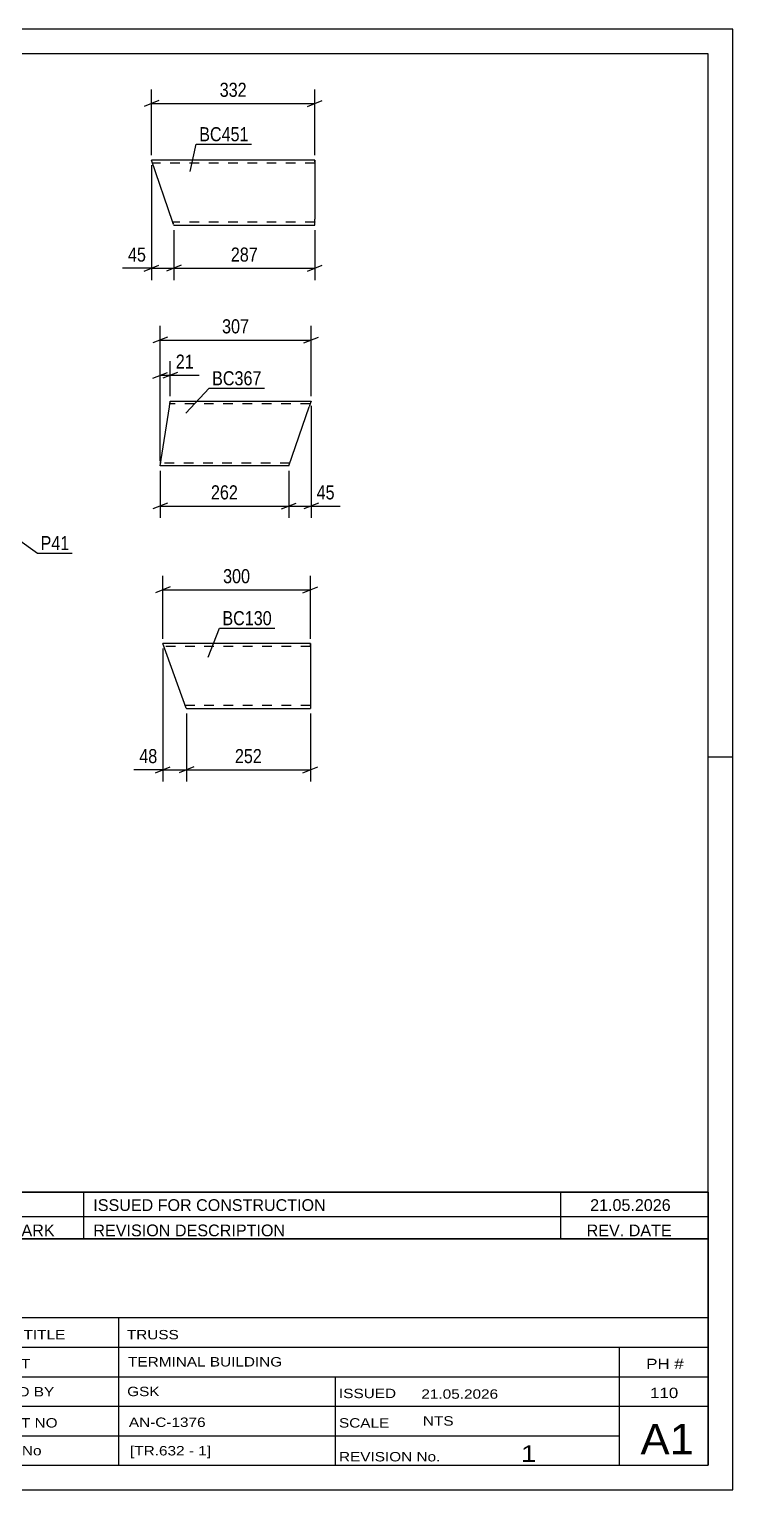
# Model space of a CAD drawing. Header units: millimetres. Extents: x 0 to 420, y 0 to 297.
# Drawn here: x 277 to 420, y 0 to 297 of the extents above; entities that cross this region are included whole.
import ezdxf

# ---------------------------------------------------------------- set-up
doc = ezdxf.new("R2010")
doc.units = ezdxf.units.MM
doc.linetypes.add('DXK_LINE_DOT2', pattern=[3.9198, 1.9599, -1.9599])
doc.styles.add('Arial Narrow', font='ARIALN.TTF', dxfattribs={"height": 0.2})

# ---------------------------------------------------------------- blocks, each defined once
blk = doc.blocks.new('Unknown-122570159-1134')
at = {"color": 5, "linetype": 'Continuous'}
for p, q in [((420, 297), (0, 297)), ((420, 0), (420, 297)), ((415, 292), (5, 292)), ((415, 5), (415, 292)), ((420, 149), (415, 149)), ((5, 5), (415, 5)), ((0, 0), (420, 0))]:
    blk.add_line(p, q, dxfattribs=at)
blk = doc.blocks.new('Part-122570159-12483 - 12482')
at = {"color": 2, "linetype": 'Continuous'}
for p, q in [((308.89, 158.95), (304.12, 172.06)), ((334.12, 172.06), (304.12, 172.06)), ((334.12, 172.06), (334.12, 171.97)), ((334.12, 171.97), (334.12, 158.86)), ((308.92, 158.86), (308.89, 158.95)), ((308.92, 158.86), (334.12, 158.86))]:
    blk.add_line(p, q, dxfattribs=at)
at = {"color": 7, "linetype": 'DXK_LINE_DOT2'}
for p, q in [((334.12, 171.46), (304.34, 171.46)), ((334.12, 171.71), (334.12, 172.06)), ((334.12, 159.46), (308.7, 159.46))]:
    blk.add_line(p, q, dxfattribs=at)
blk = doc.blocks.new('Part-122570159-12491 - 12490')
at = {"color": 2, "linetype": 'Continuous'}
for p, q in [((303.57, 208.19), (305.45, 220.19)), ((305.45, 220.19), (305.64, 221.39)), ((305.64, 221.39), (334.26, 221.39)), ((329.74, 208.19), (333.85, 220.19)), ((334.14, 221.04), (333.85, 220.19)), ((334.23, 221.3), (334.14, 221.04)), ((334.26, 221.39), (334.23, 221.3)), ((329.74, 208.19), (303.57, 208.19))]:
    blk.add_line(p, q, dxfattribs=at)
at = {"color": 7, "linetype": 'DXK_LINE_DOT2'}
for p, q in [((334.06, 220.79), (305.54, 220.79)), ((305.62, 221.3), (305.58, 221.04)), ((305.64, 221.39), (305.62, 221.3)), ((334.26, 221.39), (334.14, 221.04)), ((303.67, 208.84), (303.66, 208.79)), ((303.66, 208.79), (303.67, 208.84)), ((329.94, 208.79), (303.66, 208.79)), ((303.68, 208.93), (303.67, 208.84)), ((303.67, 208.84), (303.68, 208.93))]:
    blk.add_line(p, q, dxfattribs=at)
blk = doc.blocks.new('Part-122570159-12499 - 12498')
at = {"color": 2, "linetype": 'Continuous'}
for p, q in [((335.04, 270.37), (301.82, 270.37)), ((306.1, 257.91), (301.82, 270.37)), ((335.04, 270.37), (335.04, 270.28)), ((335.04, 270.28), (335.04, 270.02)), ((335.04, 270.02), (335.04, 269.17)), ((335.04, 269.17), (335.04, 258.37)), ((306.32, 257.26), (306.1, 257.91)), ((306.32, 257.26), (306.35, 257.17)), ((306.35, 257.17), (335.04, 257.17)), ((335.04, 257.17), (335.04, 258.37))]:
    blk.add_line(p, q, dxfattribs=at)
at = {"color": 7, "linetype": 'DXK_LINE_DOT2'}
for p, q in [((335.04, 270.02), (335.04, 270.37)), ((335.04, 269.77), (302.03, 269.77)), ((335.04, 269.63), (335.04, 269.17)), ((306.1, 257.91), (306.23, 257.52)), ((335.04, 257.77), (306.14, 257.77)), ((335.04, 257.77), (335.04, 258.37)), ((335.04, 257.82), (335.04, 257.77)), ((335.04, 257.17), (335.04, 257.26))]:
    blk.add_line(p, q, dxfattribs=at)
blk = doc.blocks.new('StraightDimension-122570159-12723 - 12482')
at = {"color": 7, "linetype": 'Continuous'}
for p, q in [((304.12, 171.06), (304.12, 144.01)), ((308.92, 157.86), (308.92, 144.01)), ((302.62, 145.81), (305.62, 147.01)), ((304.12, 146.41), (308.92, 146.41)), ((310.42, 147.01), (307.42, 145.81))]:
    blk.add_line(p, q, dxfattribs=at)
at = {"color": 0}
blk.add_wipeout([(303.59, 147.16), (303.59, 151.36), (298.74, 151.36), (298.74, 147.16)], dxfattribs=at)
at = {"color": 7, "linetype": 'Continuous'}
blk.add_line((304.12, 146.41), (298.21, 146.41), dxfattribs=at)
blk.add_line((304.12, 146.41), (298.21, 146.41), dxfattribs=at)
at = {"color": 3, "style": 'Arial Narrow'}
blk.add_text('48', height=2.863, dxfattribs=at).set_placement((299.34, 147.76))
blk = doc.blocks.new('StraightDimension-122570159-12711 - 12482')
at = {"color": 7, "linetype": 'Continuous'}
for p, q in [((304.12, 173.06), (304.12, 185.85)), ((334.12, 173.06), (334.12, 185.85)), ((305.62, 183.6), (302.62, 182.4)), ((304.12, 183), (334.12, 183)), ((332.62, 182.4), (335.62, 183.6))]:
    blk.add_line(p, q, dxfattribs=at)
at = {"color": 0}
blk.add_wipeout([(322.46, 183.75), (322.46, 187.95), (315.78, 187.95), (315.78, 183.75)], dxfattribs=at)
at = {"color": 3, "style": 'Arial Narrow'}
blk.add_text('300', height=2.863, dxfattribs=at).set_placement((316.38, 184.35))
blk = doc.blocks.new('StraightDimension-122570159-12722 - 12482')
at = {"color": 7, "linetype": 'Continuous'}
for p, q in [((308.92, 157.86), (308.92, 144.01)), ((334.12, 157.86), (334.12, 144.01)), ((310.42, 147.01), (307.42, 145.81)), ((308.92, 146.41), (334.12, 146.41)), ((332.62, 145.81), (335.62, 147.01))]:
    blk.add_line(p, q, dxfattribs=at)
at = {"color": 0}
blk.add_wipeout([(324.86, 147.16), (324.86, 151.36), (318.18, 151.36), (318.18, 147.16)], dxfattribs=at)
at = {"color": 3, "style": 'Arial Narrow'}
blk.add_text('252', height=2.863, dxfattribs=at).set_placement((318.78, 147.76))
blk = doc.blocks.new('StraightDimension-122570159-12638 - 12490')
at = {"color": 7, "linetype": 'Continuous'}
for p, q in [((303.57, 209.19), (303.57, 236.65)), ((334.26, 222.39), (334.26, 236.65)), ((305.07, 234.4), (302.07, 233.2)), ((303.57, 233.8), (334.26, 233.8)), ((332.76, 233.2), (335.76, 234.4))]:
    blk.add_line(p, q, dxfattribs=at)
at = {"color": 0}
blk.add_wipeout([(322.26, 234.55), (322.26, 238.75), (315.57, 238.75), (315.57, 234.55)], dxfattribs=at)
at = {"color": 3, "style": 'Arial Narrow'}
blk.add_text('307', height=2.863, dxfattribs=at).set_placement((316.17, 235.15))
blk = doc.blocks.new('StraightDimension-122570159-12652 - 12490')
at = {"color": 7, "linetype": 'Continuous'}
for p, q in [((303.57, 209.19), (303.57, 229.47)), ((305.64, 222.39), (305.64, 229.47)), ((302.07, 226.02), (305.07, 227.22)), ((303.57, 226.62), (305.64, 226.62)), ((307.14, 227.22), (304.14, 226.02))]:
    blk.add_line(p, q, dxfattribs=at)
at = {"color": 0}
blk.add_wipeout([(311.02, 227.37), (311.02, 231.57), (306.16, 231.57), (306.16, 227.37)], dxfattribs=at)
at = {"color": 7, "linetype": 'Continuous'}
blk.add_line((305.64, 226.62), (311.54, 226.62), dxfattribs=at)
blk.add_line((305.64, 226.62), (311.54, 226.62), dxfattribs=at)
at = {"color": 3, "style": 'Arial Narrow'}
blk.add_text('21', height=2.863, dxfattribs=at).set_placement((306.76, 227.97))
blk = doc.blocks.new('StraightDimension-122570159-12667 - 12490')
at = {"color": 7, "linetype": 'Continuous'}
for p, q in [((303.57, 207.19), (303.57, 197.64)), ((329.74, 207.19), (329.74, 197.64)), ((305.07, 200.64), (302.07, 199.44)), ((303.57, 200.04), (329.74, 200.04)), ((328.24, 199.44), (331.24, 200.64))]:
    blk.add_line(p, q, dxfattribs=at)
at = {"color": 0}
blk.add_wipeout([(319.99, 200.79), (319.99, 204.99), (313.31, 204.99), (313.31, 200.79)], dxfattribs=at)
at = {"color": 3, "style": 'Arial Narrow'}
blk.add_text('262', height=2.863, dxfattribs=at).set_placement((313.91, 201.39))
blk = doc.blocks.new('StraightDimension-122570159-12666 - 12490')
at = {"color": 7, "linetype": 'Continuous'}
for p, q in [((334.26, 220.39), (334.26, 197.64)), ((329.74, 207.19), (329.74, 197.64)), ((328.24, 199.44), (331.24, 200.64)), ((329.74, 200.04), (334.26, 200.04)), ((335.76, 200.64), (332.76, 199.44))]:
    blk.add_line(p, q, dxfattribs=at)
at = {"color": 0}
blk.add_wipeout([(339.64, 200.79), (339.64, 204.99), (334.79, 204.99), (334.79, 200.79)], dxfattribs=at)
at = {"color": 7, "linetype": 'Continuous'}
blk.add_line((334.26, 200.04), (340.17, 200.04), dxfattribs=at)
blk.add_line((334.26, 200.04), (340.17, 200.04), dxfattribs=at)
at = {"color": 3, "style": 'Arial Narrow'}
blk.add_text('45', height=2.863, dxfattribs=at).set_placement((335.39, 201.39))
blk = doc.blocks.new('StraightDimension-122570159-12589 - 12498')
at = {"color": 7, "linetype": 'Continuous'}
for p, q in [((301.82, 269.37), (301.82, 245.99)), ((306.35, 256.17), (306.35, 245.99)), ((300.32, 247.79), (303.32, 248.99)), ((301.82, 248.39), (306.35, 248.39)), ((307.85, 248.99), (304.85, 247.79))]:
    blk.add_line(p, q, dxfattribs=at)
at = {"color": 0}
blk.add_wipeout([(301.3, 249.14), (301.3, 253.34), (296.44, 253.34), (296.44, 249.14)], dxfattribs=at)
at = {"color": 7, "linetype": 'Continuous'}
blk.add_line((301.82, 248.39), (295.92, 248.39), dxfattribs=at)
blk.add_line((301.82, 248.39), (295.92, 248.39), dxfattribs=at)
at = {"color": 3, "style": 'Arial Narrow'}
blk.add_text('45', height=2.863, dxfattribs=at).set_placement((297.04, 249.74))
blk = doc.blocks.new('StraightDimension-122570159-12588 - 12498')
at = {"color": 7, "linetype": 'Continuous'}
for p, q in [((306.35, 256.17), (306.35, 245.99)), ((335.04, 256.17), (335.04, 245.99)), ((307.85, 248.99), (304.85, 247.79)), ((306.35, 248.39), (335.04, 248.39)), ((333.54, 247.79), (336.54, 248.99))]:
    blk.add_line(p, q, dxfattribs=at)
at = {"color": 0}
blk.add_wipeout([(324.04, 249.14), (324.04, 253.34), (317.35, 253.34), (317.35, 249.14)], dxfattribs=at)
at = {"color": 3, "style": 'Arial Narrow'}
blk.add_text('287', height=2.863, dxfattribs=at).set_placement((317.95, 249.74))
blk = doc.blocks.new('StraightDimension-122570159-12571 - 12498')
at = {"color": 7, "linetype": 'Continuous'}
for p, q in [((303.32, 282.5), (300.32, 281.3)), ((301.82, 271.37), (301.82, 284.75)), ((333.54, 281.3), (336.54, 282.5)), ((335.04, 271.37), (335.04, 284.75)), ((301.82, 281.9), (335.04, 281.9))]:
    blk.add_line(p, q, dxfattribs=at)
at = {"color": 0}
blk.add_wipeout([(321.77, 282.65), (321.77, 286.85), (315.09, 286.85), (315.09, 282.65)], dxfattribs=at)
at = {"color": 3, "style": 'Arial Narrow'}
blk.add_text('332', height=2.863, dxfattribs=at).set_placement((315.69, 283.25))
blk = doc.blocks.new('Unknown-122570159-12767')
at = {"color": 7, "linetype": 'Continuous'}
for p, q in [((255, 51.05), (255, 5)), ((255, 51.05), (415, 51.05)), ((415, 51), (415, 5)), ((255, 35), (415, 35)), ((295.14, 35), (295.14, 5)), ((255, 29), (415, 29)), ((397, 5.05), (397, 29.05)), ((255, 23), (415, 23)), ((339.14, 23), (339.14, 5)), ((255, 17), (415, 17)), ((255, 11), (397, 11)), ((255, 5), (415, 5))]:
    blk.add_line(p, q, dxfattribs=at)
at = {"color": 7, "style": 'Arial Narrow'}
for s, height, width, p in [('DRAWING TITLE', 1.9089, 1.425378, (259.88, 30.61)), ('TRUSS', 1.909, 1.425378, (296.81, 30.59)), ('TERMINAL BUILDING', 1.9089, 1.425378, (297.06, 25.07)), ('CONTRACT', 1.909, 1.425378, (259.88, 24.71)), ('MODELLED BY', 1.9089, 1.425378, (259.88, 18.98)), ('GSK', 1.909, 1.425378, (296.88, 19.04)), ('ISSUED', 1.909, 1.425378, (339.94, 18.64)), ('21.05.2026', 1.909, 1.425378, (356.69, 18.52)), ('CONTRACT NO', 1.9089, 1.425378, (259.88, 12.66)), ('AN-C-1376', 1.909, 1.425378, (297.23, 12.78)), ('SCALE', 1.909, 1.425378, (339.94, 12.65)), ('A1', 6.204, 1.25, (401.24, 7.2)), ('DRAWING No', 1.909, 1.425378, (259.56, 7)), ('[TR.632 - 1]', 1.9089, 1.425378, (297.46, 6.99)), ('1', 3.34, 1.5, (376.91, 5.68)), ('REVISION No.', 1.9089, 1.425378, (339.94, 5.77))]:
    blk.add_text(s, height=height, dxfattribs=dict(at, width=width)).set_placement(p)
at = {"color": 7, "linetype": 'Continuous', "style": 'Arial Narrow'}
for s, height, width, p in [('PH #', 2.1, 1.42538, (402.4, 24.55)), ('110', 2.1, 1.42538, (403.19, 18.65)), ('NTS', 1.909, 1.425378, (357, 13.05))]:
    blk.add_text(s, height=height, dxfattribs=dict(at, width=width)).set_placement(p)
blk = doc.blocks.new('Unknown-122570159-12768')
at = {"color": 7, "linetype": 'Continuous'}
for p, q in [((255, 60.55), (415, 60.55)), ((415, 60.55), (255, 60.55)), ((255, 60.55), (255, 55.55)), ((264, 60.55), (264, 55.55)), ((288, 60.55), (288, 55.55)), ((385, 60.55), (385, 55.55)), ((415, 60.55), (415, 55.55)), ((255, 55.55), (415, 55.55)), ((255, 55.55), (255, 51.05)), ((255, 55.55), (415, 55.55)), ((264, 55.55), (264, 51.05)), ((288, 55.55), (288, 51.05)), ((385, 55.55), (385, 51.05)), ((415, 55.55), (415, 51.05)), ((415, 51.05), (255, 51.05))]:
    blk.add_line(p, q, dxfattribs=at)
at = {"color": 7, "linetype": 'Continuous', "style": 'Arial Narrow'}
for s, height, width, p in [('1', 2.39, 1.196471, (258.16, 56.7)), ('0', 2.39, 1.196471, (273, 56.7)), ('ISSUED FOR CONSTRUCTION', 2.3861, 1.196471, (290, 56.7)), ('21.05.2026', 2.386, 1.196471, (391, 56.7)), ('No', 2.386, 1.2, (256.54, 51.55)), ('REV MARK', 2.386, 1.2, (265, 51.55)), ('REVISION DESCRIPTION', 2.3861, 1.2, (290, 51.55)), ('REV. DATE', 2.386, 1.2, (390.28, 51.55))]:
    blk.add_text(s, height=height, dxfattribs=dict(at, width=width)).set_placement(p)
blk = doc.blocks.new('Mark-122570159-10978 - 10484')
at = {"color": 0}
blk.add_wipeout([(285.11, 191.07), (285.11, 194.07), (279.27, 194.07), (279.27, 191.07)], dxfattribs=at)
blk.add_wipeout([(285.11, 191.07), (285.11, 194.07), (279.27, 194.07), (279.27, 191.07)], dxfattribs=at)
at = {"color": 30, "linetype": 'Continuous'}
for p, q in [((269.1, 197.27), (278.67, 190.47)), ((278.67, 190.47), (285.71, 190.47))]:
    blk.add_line(p, q, dxfattribs=at)
at = {"color": 3, "style": 'Arial Narrow'}
blk.add_text('P41', height=2.863, dxfattribs=at).set_placement((279.27, 191.07))
blk = doc.blocks.new('Mark-122570159-12509 - 12482')
at = {"color": 0}
blk.add_wipeout([(326.28, 175.81), (326.28, 178.81), (316.23, 178.81), (316.23, 175.81)], dxfattribs=at)
blk.add_wipeout([(326.28, 175.81), (326.28, 178.81), (316.23, 178.81), (316.23, 175.81)], dxfattribs=at)
at = {"color": 30, "linetype": 'Continuous'}
for p, q in [((313.34, 169.32), (315.63, 175.21)), ((315.63, 175.21), (326.88, 175.21))]:
    blk.add_line(p, q, dxfattribs=at)
at = {"color": 3, "style": 'Arial Narrow'}
blk.add_text('BC130', height=2.863, dxfattribs=at).set_placement((316.23, 175.81))
blk = doc.blocks.new('Mark-122570159-12506 - 12490')
at = {"color": 0}
blk.add_wipeout([(324.19, 224.59), (324.19, 227.59), (314.14, 227.59), (314.14, 224.59)], dxfattribs=at)
blk.add_wipeout([(324.19, 224.59), (324.19, 227.59), (314.14, 227.59), (314.14, 224.59)], dxfattribs=at)
at = {"color": 30, "linetype": 'Continuous'}
for p, q in [((308.83, 218.91), (313.54, 223.99)), ((313.54, 223.99), (324.79, 223.99))]:
    blk.add_line(p, q, dxfattribs=at)
at = {"color": 3, "style": 'Arial Narrow'}
blk.add_text('BC367', height=2.863, dxfattribs=at).set_placement((314.14, 224.59))
blk = doc.blocks.new('Mark-122570159-12503 - 12498')
at = {"color": 0}
blk.add_wipeout([(321.57, 274.22), (321.57, 277.22), (311.52, 277.22), (311.52, 274.22)], dxfattribs=at)
blk.add_wipeout([(321.57, 274.22), (321.57, 277.22), (311.52, 277.22), (311.52, 274.22)], dxfattribs=at)
at = {"color": 30, "linetype": 'Continuous'}
for p, q in [((309.71, 268.1), (310.92, 273.62)), ((310.92, 273.62), (322.17, 273.62))]:
    blk.add_line(p, q, dxfattribs=at)
at = {"color": 3, "style": 'Arial Narrow'}
blk.add_text('BC451', height=2.863, dxfattribs=at).set_placement((311.52, 274.22))

msp = doc.modelspace()

# ---------------------------------------------------------------- block references
for name in ['Unknown-122570159-1134', 'Part-122570159-12499 - 12498', 'Part-122570159-12491 - 12490', 'Part-122570159-12483 - 12482', 'Unknown-122570159-12768', 'Unknown-122570159-12767']:
    msp.add_blockref(name, (0, 0))

# ---------------------------------------------------------------- next in the draw order: block references
for name in ['StraightDimension-122570159-12571 - 12498', 'StraightDimension-122570159-12589 - 12498', 'StraightDimension-122570159-12638 - 12490', 'StraightDimension-122570159-12667 - 12490', 'Mark-122570159-10978 - 10484', 'StraightDimension-122570159-12711 - 12482', 'StraightDimension-122570159-12723 - 12482']:
    msp.add_blockref(name, (0, 0))

# ---------------------------------------------------------------- next in the draw order: block references
for name in ['Mark-122570159-12503 - 12498', 'StraightDimension-122570159-12588 - 12498', 'StraightDimension-122570159-12652 - 12490', 'StraightDimension-122570159-12666 - 12490', 'Mark-122570159-12509 - 12482', 'StraightDimension-122570159-12722 - 12482']:
    msp.add_blockref(name, (0, 0))

# ---------------------------------------------------------------- next in the draw order: block references
msp.add_blockref('Mark-122570159-12506 - 12490', (0, 0))

doc.saveas('drawing.dxf')
